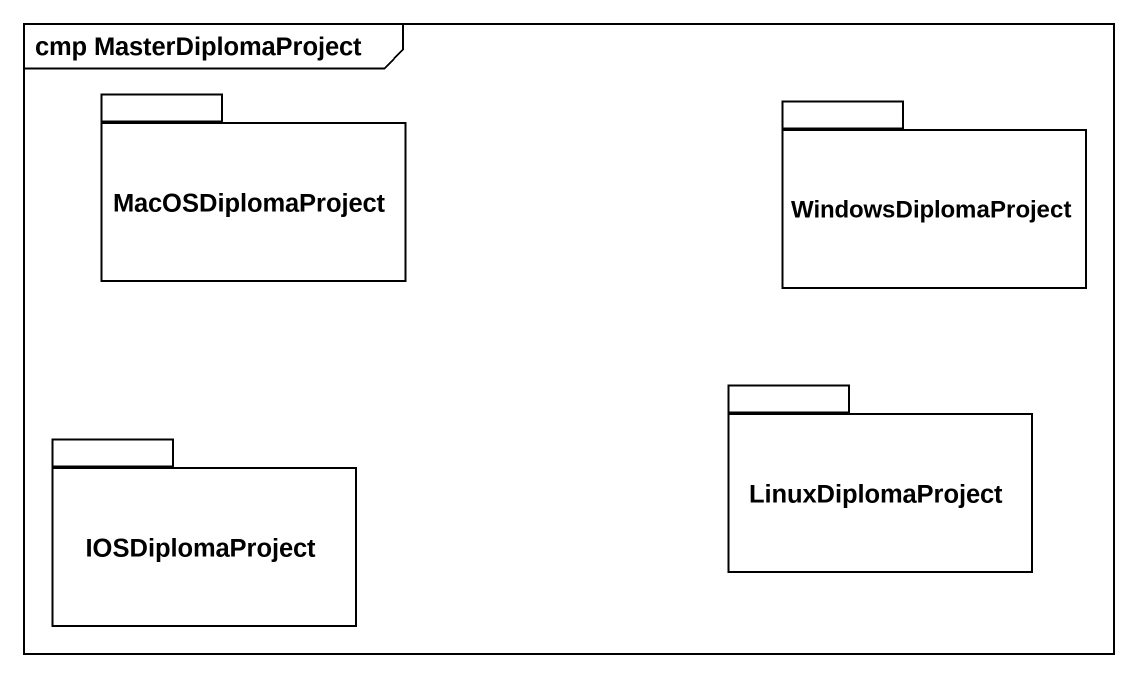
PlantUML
@startuml
mainframe cmp MasterDiplomaProject
package MacOSDiplomaProject {
}
package WindowsDiplomaProject {
}
package IOSDiplomaProject {
}
package LinuxDiplomaProject {
}
@enduml
